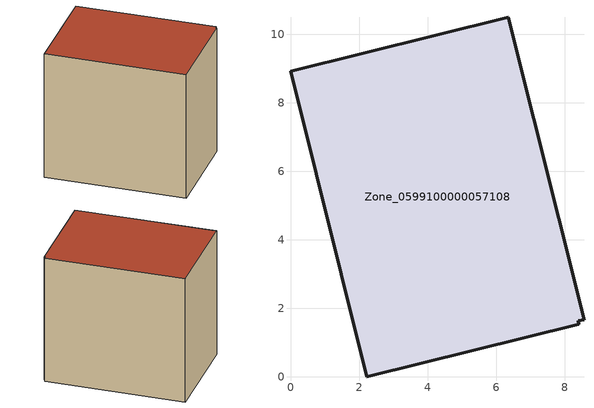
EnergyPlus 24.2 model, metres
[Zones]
Zone_0599100000057108
 floor ground (C_G): 8.57,1.67 8.4,1.64 8.42,1.55 2.23,0 0,8.92 6.35,10.51 z0
 wall outside (C_F): 8.57,1.67 6.35,10.51 0,8.92 2.23,0 8.42,1.55 8.4,1.64 8.57,1.67 z0:8.64
 roof outside (C_R): 8.4,1.64 8.57,1.67 6.35,10.51 0,8.92 2.23,0 8.42,1.55 z8.64
[BUILDING]
Pand.0599100000057108: North Axis=0; Terrain=City; Loads Convergence Tolerance Value=0.04; Temperature Convergence Tolerance Value=0.4; Solar Distribution=FullExterior; Maximum Number of Warmup Days=25; Minimum Number of Warmup Days=1
[Site:Location]
Rotterdam.The.Hague.AP_ZH_NLD Design_Conditions: Latitude=51.96; Longitude=4.45; Time Zone=1; Elevation=-4.5
[SITE:GROUNDTEMPERATURE:BUILDINGSURFACE]
18, 18, 18, 18, 18, 18, 18, 18, 18, 18, 18, 18
[MATERIAL] Thermal Absorptance=0.9; Solar Absorptance=0.7; Visible Absorptance=0.7
Name | Roughness | Thickness | Conductivity | Density | Specific Heat
G.TI.1965-1974 | MediumSmooth | 0.15 | 0.882353 | 540 | 1210
F.TI.1965-1974 | Rough | 0.3 | 0.697674 | 1920 | 840
R.TI.1965-1974 | MediumRough | 0.2 | 0.232558 | 1500 | 1000
[CONSTRUCTION]
C_G: G.TI.1965-1974
C_F: F.TI.1965-1974
C_R: R.TI.1965-1974
[ZONE]
Zone_0599100000057108: Type=1; Multiplier=1; Ceiling Height=Autocalculate; Volume=Autocalculate; Floor Area=autocalculate; Part of Total Floor Area=Yes
[ZONEINFILTRATION:DESIGNFLOWRATE]
Infil_Zone_0599100000057108: Zone or ZoneList or Space or SpaceList=Zone_0599100000057108; Schedule=AlwaysOn; Design Flow Rate Calculation Method=Flow/Area; Flow Rate per Floor Area=0.003; Constant Term Coefficient=1; Temperature Term Coefficient=0; Velocity Term Coefficient=0; Velocity Squared Term Coefficient=0
[HVACTEMPLATE:ZONE:IDEALLOADSAIRSYSTEM]
Zone_0599100000057108: Maximum Heating Supply Air Temperature=50; Minimum Cooling Supply Air Temperature=13; Maximum Heating Supply Air Humidity Ratio=0.0156; Minimum Cooling Supply Air Humidity Ratio=0.0077; Heating Limit=NoLimit; Cooling Limit=NoLimit; Dehumidification Control Type=ConstantSensibleHeatRatio; Cooling Sensible Heat Ratio=0.7; Dehumidification Setpoint=60; Humidification Control Type=None; Humidification Setpoint=30; Outdoor Air Method=None; Outdoor Air Flow Rate per Person=0.00944; Outdoor Air Flow Rate per Zone Floor Area=0; Outdoor Air Flow Rate per Zone=0; Demand Controlled Ventilation Type=None; Outdoor Air Economizer Type=NoEconomizer; Heat Recovery Type=None; Sensible Heat Recovery Effectiveness=0.7; Latent Heat Recovery Effectiveness=0.65
[ZONECONTROL:THERMOSTAT]
ThermostatControl_Zone_0599100000057108: Zone or ZoneList=Zone_0599100000057108; Control Type Schedule=DualSetpointControlType; Control 1=Thermostat_Zone_0599100000057108; Temperature Difference Between Cutout And Setpoint=0
[THERMOSTATSETPOINT:DUALSETPOINT]
Thermostat_Zone_0599100000057108: Heating Setpoint Temperature Schedule=HeatingSetpoint_Zone_0599100000057108; Cooling Setpoint Temperature Schedule=CoolingSetpoint_Zone_0599100000057108
[SCHEDULE:COMPACT]
HeatingSetpoint_Zone_0599100000057108: Through: 12/31, For: AllDays, Until: 24:00, 21
CoolingSetpoint_Zone_0599100000057108: Through: 12/31, For: AllDays, Until: 24:00, 24
DualSetpointControlType: Through: 12/31, For: AllDays, Until: 24:00, 4
AlwaysOn: Through: 12/31, For: AllDays, Until: 24:00, 1
